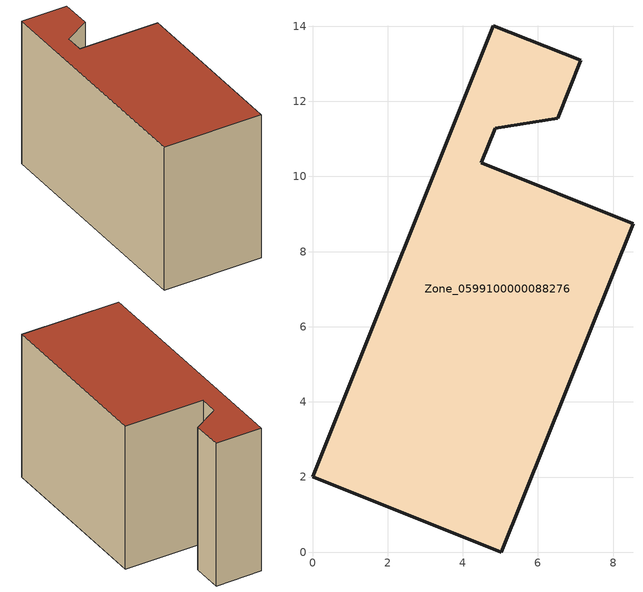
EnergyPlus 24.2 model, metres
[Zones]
Zone_0599100000088276
 floor ground (C_G): 4.87,11.28 4.49,10.36 8.53,8.74 5.02,0 0,2.01 4.81,14.01 7.14,13.09 6.53,11.55 z0.3
 wall outside (C_F): 7.14,13.09 4.81,14.01 0,2.01 5.02,0 8.53,8.74 4.49,10.36 4.87,11.28 6.53,11.55 7.14,13.09 z0.3:8.39
 roof outside (C_R): 4.49,10.36 4.87,11.28 6.53,11.55 7.14,13.09 4.81,14.01 0,2.01 5.02,0 8.53,8.74 z8.39
[BUILDING]
Pand.0599100000088276: North Axis=0; Terrain=City; Loads Convergence Tolerance Value=0.04; Temperature Convergence Tolerance Value=0.4; Solar Distribution=FullExterior; Maximum Number of Warmup Days=25; Minimum Number of Warmup Days=1
[Site:Location]
Rotterdam.The.Hague.AP_ZH_NLD Design_Conditions: Latitude=51.96; Longitude=4.45; Time Zone=1; Elevation=-4.5
[SITE:GROUNDTEMPERATURE:BUILDINGSURFACE]
18, 18, 18, 18, 18, 18, 18, 18, 18, 18, 18, 18
[MATERIAL] Thermal Absorptance=0.9; Solar Absorptance=0.7; Visible Absorptance=0.7
Name | Roughness | Thickness | Conductivity | Density | Specific Heat
G.TI.1975-1991 | MediumSmooth | 0.15 | 0.288461 | 540 | 1210
F.TI.1975-1991 | Rough | 0.3 | 0.230769 | 1920 | 840
R.TI.1975-1991 | MediumRough | 0.2 | 0.153846 | 1500 | 1000
[CONSTRUCTION]
C_G: G.TI.1975-1991
C_F: F.TI.1975-1991
C_R: R.TI.1975-1991
[ZONE]
Zone_0599100000088276: Type=1; Multiplier=1; Ceiling Height=Autocalculate; Volume=Autocalculate; Floor Area=autocalculate; Part of Total Floor Area=Yes
[ZONEINFILTRATION:DESIGNFLOWRATE]
Infil_Zone_0599100000088276: Zone or ZoneList or Space or SpaceList=Zone_0599100000088276; Schedule=AlwaysOn; Design Flow Rate Calculation Method=Flow/Area; Flow Rate per Floor Area=0.003; Constant Term Coefficient=1; Temperature Term Coefficient=0; Velocity Term Coefficient=0; Velocity Squared Term Coefficient=0
[HVACTEMPLATE:ZONE:IDEALLOADSAIRSYSTEM]
Zone_0599100000088276: Maximum Heating Supply Air Temperature=50; Minimum Cooling Supply Air Temperature=13; Maximum Heating Supply Air Humidity Ratio=0.0156; Minimum Cooling Supply Air Humidity Ratio=0.0077; Heating Limit=NoLimit; Cooling Limit=NoLimit; Dehumidification Control Type=ConstantSensibleHeatRatio; Cooling Sensible Heat Ratio=0.7; Dehumidification Setpoint=60; Humidification Control Type=None; Humidification Setpoint=30; Outdoor Air Method=None; Outdoor Air Flow Rate per Person=0.00944; Outdoor Air Flow Rate per Zone Floor Area=0; Outdoor Air Flow Rate per Zone=0; Demand Controlled Ventilation Type=None; Outdoor Air Economizer Type=NoEconomizer; Heat Recovery Type=None; Sensible Heat Recovery Effectiveness=0.7; Latent Heat Recovery Effectiveness=0.65
[ZONECONTROL:THERMOSTAT]
ThermostatControl_Zone_0599100000088276: Zone or ZoneList=Zone_0599100000088276; Control Type Schedule=DualSetpointControlType; Control 1=Thermostat_Zone_0599100000088276; Temperature Difference Between Cutout And Setpoint=0
[THERMOSTATSETPOINT:DUALSETPOINT]
Thermostat_Zone_0599100000088276: Heating Setpoint Temperature Schedule=HeatingSetpoint_Zone_0599100000088276; Cooling Setpoint Temperature Schedule=CoolingSetpoint_Zone_0599100000088276
[SCHEDULE:COMPACT]
HeatingSetpoint_Zone_0599100000088276: Through: 12/31, For: AllDays, Until: 24:00, 21
CoolingSetpoint_Zone_0599100000088276: Through: 12/31, For: AllDays, Until: 24:00, 24
DualSetpointControlType: Through: 12/31, For: AllDays, Until: 24:00, 4
AlwaysOn: Through: 12/31, For: AllDays, Until: 24:00, 1
